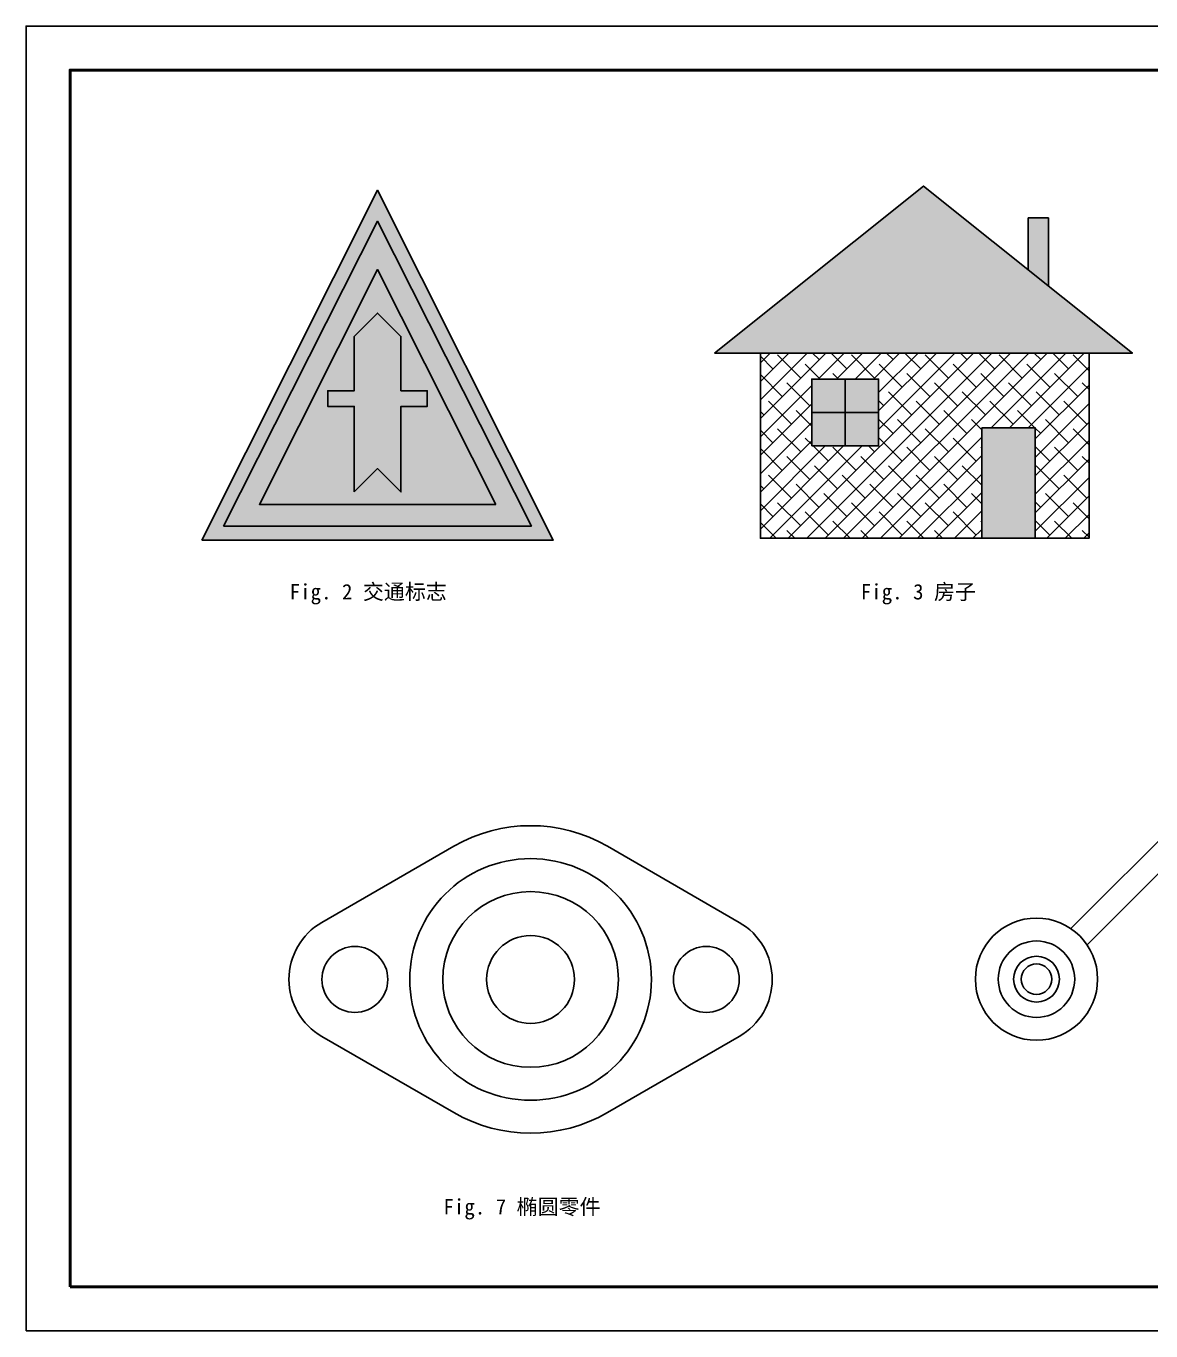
# Model space of a CAD drawing. Header units: millimetres. Extents: x 0 to 420, y 0 to 297.
# Drawn here: x 0 to 256, y 0 to 297 of the extents above; entities that cross this region are included whole.
import ezdxf

# ---------------------------------------------------------------- set-up
doc = ezdxf.new("R2010")
doc.units = ezdxf.units.MM
doc.styles.add('Annotative', font='simfang.ttf', dxfattribs={"width": 0.7})

msp = doc.modelspace()

# ---------------------------------------------------------------- hatches: boundary and pattern name
h = msp.add_hatch(color=0)
h.dxf.hatch_style = 1
h.paths.add_polyline_path([(40, 180), (120, 180), (80, 259.65)])
h.paths.add_polyline_path([(80, 252.57), (115.04, 183.19), (44.96, 183.19)], flags=16)
h.paths.add_polyline_path([(80, 241.59), (106.9, 188.14), (53.1, 188.14)], flags=0)
h.paths.add_polyline_path([(74.69, 210.44), (68.67, 210.44), (68.67, 213.98), (74.69, 213.98), (74.69, 226.37), (80, 231.68), (85.31, 226.37), (85.31, 213.98), (91.33, 213.98), (91.33, 210.44), (85.31, 210.44), (85.31, 190.97), (80, 196.28), (74.69, 190.97)], flags=0)
at = {"true_color": 0x3d4a26}
h = msp.add_hatch(color=79, dxfattribs=at)
h.dxf.hatch_style = 1
h.paths.add_polyline_path([(204.26, 260.6), (156.67, 222.58), (251.84, 222.58)])
h.paths.add_polyline_path([(232.71, 253.36), (228.12, 253.36), (228.12, 241.54), (232.71, 237.86)], flags=17)
h = msp.add_hatch(color=1)
h.dxf.hatch_style = 1
h.paths.add_polyline_path([(85.31, 226.37), (80, 231.68), (74.69, 226.37), (74.69, 213.98), (68.67, 213.98), (68.67, 210.44), (74.69, 210.44), (74.69, 190.97), (80, 196.28), (85.31, 190.97), (85.31, 210.44), (91.33, 210.44), (91.33, 213.98), (85.31, 213.98)], flags=0)
h.paths.add_polyline_path([(80, 252.57), (44.96, 183.19), (115.04, 183.19)])
h.paths.add_polyline_path([(80, 241.59), (106.9, 188.14), (53.1, 188.14)], flags=16)
h.paths.add_polyline_path([(68.67, 213.98), (74.69, 213.98), (74.69, 226.37), (80, 231.68), (85.31, 226.37), (85.31, 213.98), (91.33, 213.98), (91.33, 210.44), (85.31, 210.44), (85.31, 190.97), (80, 196.28), (74.69, 190.97), (74.69, 210.44), (68.67, 210.44)], flags=0)
h = msp.add_hatch(color=1)
h.dxf.hatch_style = 1
h.paths.add_polyline_path([(232.71, 253.36), (228.12, 253.36), (228.12, 241.54), (232.71, 237.86)])
h = msp.add_hatch(color=0)
h.dxf.hatch_style = 1
h.paths.add_polyline_path([(53.1, 188.14), (106.9, 188.14), (80, 241.59)])
h.paths.add_polyline_path([(74.69, 210.44), (68.67, 210.44), (68.67, 213.98), (74.69, 213.98), (74.69, 226.37), (80, 231.68), (85.31, 226.37), (85.31, 213.98), (91.33, 213.98), (91.33, 210.44), (85.31, 210.44), (85.31, 190.97), (80, 196.28), (74.69, 190.97)], flags=16)
h = msp.add_hatch(color=250)
h.dxf.hatch_style = 1
h.paths.add_polyline_path([(74.69, 213.98), (68.67, 213.98), (68.67, 210.44), (74.69, 210.44), (74.69, 190.97), (80, 196.28), (85.31, 190.97), (85.31, 210.44), (91.33, 210.44), (91.33, 213.98), (85.31, 213.98), (85.31, 226.37), (80, 231.68), (74.69, 226.37)])
h = msp.add_hatch()
h.set_pattern_fill('ANSI38', color=0, scale=0.936203)
h.set_pattern_definition([(45, (75.4297, 99.1802), (-2.101835, 2.101835), []), (135, (75.4297, 99.1802), (-6.305505, 2.101835), [7.43111, -4.45867])])
h.paths.add_polyline_path([(217.53, 205.59), (229.73, 205.59), (229.73, 180.42), (241.96, 180.42), (241.96, 222.58), (167.14, 222.58), (167.14, 180.42), (217.53, 180.42)])
h.paths.add_polyline_path([(194.06, 201.44), (178.84, 201.44), (178.84, 216.66), (194.06, 216.66)], flags=16)
h = msp.add_hatch(color=5)
h.dxf.hatch_style = 1
h.paths.add_polyline_path([(178.84, 216.66), (178.84, 209.05), (186.45, 209.05), (186.45, 216.66)])
h = msp.add_hatch(color=5)
h.dxf.hatch_style = 1
h.paths.add_polyline_path([(186.45, 209.05), (178.84, 209.05), (178.84, 201.44), (186.45, 201.44)])
h.paths.add_polyline_path([(194.06, 216.66), (186.45, 216.66), (186.45, 209.05), (194.06, 209.05)])
h.paths.add_polyline_path([(194.06, 209.05), (186.45, 209.05), (186.45, 201.44), (194.06, 201.44)])
at = {"true_color": 0x957e6a}
h = msp.add_hatch(color=8, dxfattribs=at)
h.dxf.hatch_style = 1
h.paths.add_polyline_path([(229.73, 205.59), (217.53, 205.59), (217.53, 180.42), (229.73, 180.42)])

# ---------------------------------------------------------------- linework, layer by layer
at = {"color": 1}
for p, q in [((228.12, 241.48), (228.12, 253.36)), ((228.12, 253.36), (232.71, 253.36)), ((232.71, 253.36), (232.71, 237.83))]:
    msp.add_line(p, q, dxfattribs=at)
at = {"color": 8, "true_color": 0x957e6a}
for p, q in [((217.53, 180.42), (217.53, 205.59)), ((217.53, 205.59), (229.77, 205.59)), ((229.73, 205.59), (229.73, 180.44))]:
    msp.add_line(p, q, dxfattribs=at)
for p, q in [((264.58, 118.33), (237.82, 91.57)), ((268.27, 114.64), (241.51, 87.88)), ((67.34, 92.99), (97.34, 110.31)), ((132.34, 110.31), (162.34, 92.99)), ((67.34, 67.01), (97.34, 49.69)), ((132.34, 49.69), (162.34, 67.01))]:
    msp.add_line(p, q)
at = {"color": 1}
for points in [[(0, 0), (420, 0), (420, 297), (0, 297), (0, 0)], [(44.96, 183.19), (115.04, 183.19), (80, 252.57), (44.96, 183.19)], [(106.9, 188.14), (53.1, 188.14), (80, 241.59), (106.9, 188.14)]]:
    msp.add_lwpolyline(points, dxfattribs=at)
at = {"lineweight": 50}
msp.add_lwpolyline([(10, 10), (410, 10), (410, 287), (10, 287), (10, 10)], dxfattribs=at)
for points in [[(40, 180), (120, 180), (80, 259.65), (40, 180)], [(167.14, 222.58), (167.14, 180.42), (241.96, 180.42), (241.96, 222.58)]]:
    msp.add_lwpolyline(points)
at = {"color": 4}
msp.add_lwpolyline([(156.67, 222.58), (251.84, 222.58), (204.26, 260.6), (156.67, 222.58)], dxfattribs=at)
at = {"color": 250}
msp.add_lwpolyline([(74.69, 190.97), (80, 196.28), (85.31, 190.97), (85.31, 210.44), (91.33, 210.44), (91.33, 213.98), (85.31, 213.98), (85.31, 226.37), (80, 231.68), (74.69, 226.37), (74.69, 213.98), (68.67, 213.98), (68.67, 210.44), (74.69, 210.44), (74.69, 190.97)], dxfattribs=at)
at = {"color": 2}
for points in [[(178.84, 201.44), (194.06, 201.44), (194.06, 216.66), (178.84, 216.66), (178.84, 201.44)], [(186.45, 201.44), (186.45, 216.66)], [(178.84, 209.05), (194.06, 209.05)]]:
    msp.add_lwpolyline(points, dxfattribs=at)
for centre, radius in [((114.84, 80), 27.5), ((114.84, 80), 20), ((230, 80.06), 13.91), ((114.84, 80), 10), ((74.84, 80), 7.5), ((154.84, 80), 7.5), ((230, 80.06), 8.7), ((230, 80.06), 5.22), ((230, 80.06), 3.48)]:
    msp.add_circle(centre, radius)
for centre, radius, start, end in [((114.84, 80), 35, 60, 120), ((74.84, 80), 15, 120, 240), ((154.84, 80), 15, 300, 60), ((114.84, 80), 35, 240, 300)]:
    msp.add_arc(centre, radius, start, end)

# ---------------------------------------------------------------- texts
at = {"char_height": 3.5, "attachment_point": 1, "style": 'Annotative'}
for s, insert in [('{\\W1;Fig. 2 交通标志}', (60, 170)), ('{\\W1;Fig. 3 房子}', (190, 170)), ('{\\W1;Fig. 7 椭圆零件}', (95, 30))]:
    msp.add_mtext(s, dxfattribs=dict(at, insert=insert))

doc.saveas('drawing.dxf')
